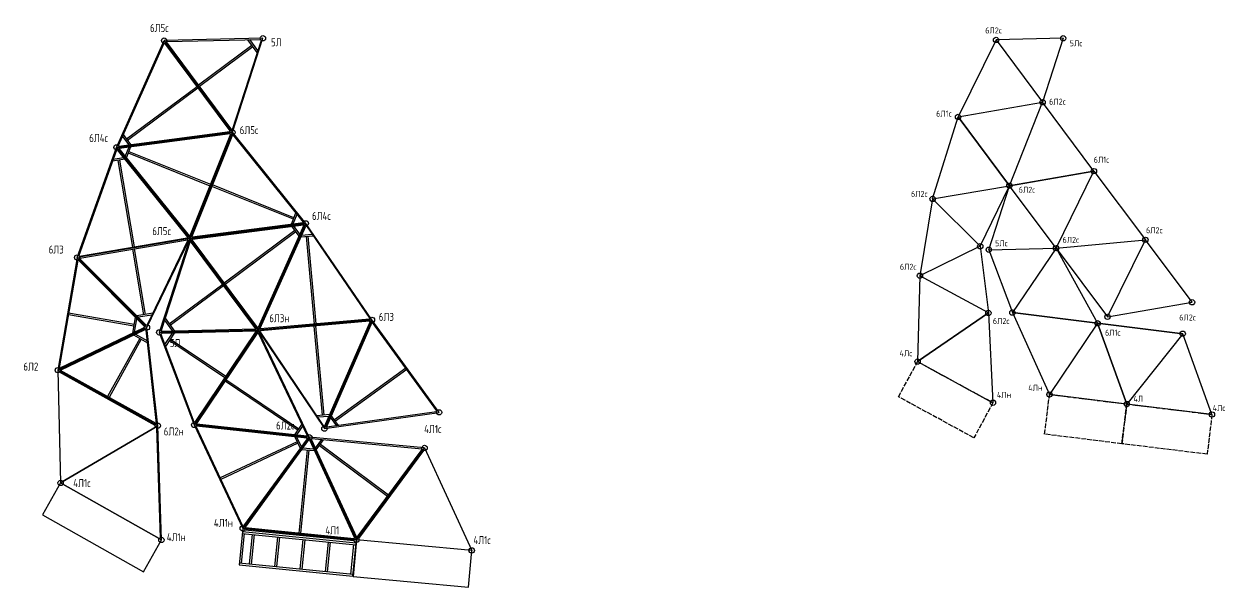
# Model space of a CAD drawing. Header units: millimetres. Extents: x -25973 to 65219, y -30391 to 358.
# Drawn here: x -25973 to 3995, y -13709 to 358 of the extents above; entities that cross this region are included whole.
import ezdxf

# ---------------------------------------------------------------- set-up
doc = ezdxf.new("R2010")
doc.units = ezdxf.units.MM
doc.linetypes.add('ACAD_ISO02W100', pattern=[15, 12, -3])
doc.layers.add('Маркировка', color=3, linetype='Continuous')
doc.layers.add('ОБрешетка', color=7, linetype='Continuous')
doc.styles.add('SPDS', font='SPDS.shx')

msp = doc.modelspace()

# ---------------------------------------------------------------- linework, layer by layer
at = {"color": 5, "ltscale": 100}
for p, q in [((-22468.7, -56.9), (-20763.1, -2348.5)), ((-21827.2, -4999.6, 0), (-24643.9, -5476.1, 0))]:
    msp.add_line(p, q, dxfattribs=at)
at = {"color": 1, "ltscale": 100}
for p, q in [((-1677.9, -39.4), (-2626.9, -1963.7)), ((-2626.9, -1963.7), (-512.7, -1598.1)), ((769.9, -3318), (-512.7, -1598.1)), ((-3262.1, -4013), (-2626.9, -1963.7)), ((-2626.9, -1963.7), (-1344.2, -3683.6)), ((769.9, -3318), (-1344.2, -3683.6)), ((-179.1, -5242.2), (769.9, -3318)), ((769.9, -3318), (2056.4, -5035)), ((1107.4, -6959.2), (2056.4, -5035)), ((-179.1, -5242.2), (859.3, -7119.7)), ((-179.1, -5242.2), (1107.4, -6959.2)), ((-3579.6, -5932.9), (-3637.8, -8077.7)), ((-3637.8, -8077.7), (-1869.8, -6862.2)), ((859.3, -7119.7), (-1269.7, -6853.9)), ((859.3, -7119.7), (-341.2, -8898)), ((1590.1, -9137), (859.3, -7119.7)), ((859.3, -7119.7), (1590.1, -9137)), ((859.3, -7119.7), (2988.9, -7380.8)), ((3719.7, -9398), (2988.9, -7380.8)), ((-3637.8, -8077.7), (-1753.9, -9104.3)), ((3719.7, -9398), (1590.1, -9137))]:
    msp.add_line(p, q, dxfattribs=at)
at = {"color": 5}
for p, q in [((-1677.9, -39.4), (-512.7, -1598.1)), ((-3262.1, -4013), (-1344.2, -3683.6)), ((-179.1, -5242.2), (-1344.2, -3683.6)), ((-3262.1, -4013), (-3579.6, -5932.9)), ((3221.6, -6593.7), (2056.4, -5035)), ((-179.1, -5242.2), (-1269.7, -6853.9)), ((-1869.8, -6862.2), (-3579.6, -5932.9)), ((1590.1, -9137), (-341.2, -8898))]:
    msp.add_line(p, q, dxfattribs=at)
at = {"color": 3}
for p, q in [((-1344.2, -3683.6), (-512.7, -1598.1)), ((-179.1, -5242.2), (2056.4, -5035)), ((-1869.8, -6862.2), (-1753.9, -9104.3)), ((-1269.7, -6853.9), (-341.2, -8898)), ((2988.9, -7380.8), (1590.1, -9137))]:
    msp.add_line(p, q, dxfattribs=at)
at = {"color": 1}
for p, q in [((-1344.2, -3683.6), (-2626.9, -1963.7)), ((-1344.2, -3683.6), (769.9, -3318)), ((-1869.8, -6862.2), (-3637.8, -8077.7)), ((-1269.7, -6853.9), (859.3, -7119.7)), ((1107.4, -6959.2), (3221.6, -6593.7)), ((2988.9, -7380.8), (859.3, -7119.7))]:
    msp.add_line(p, q, dxfattribs=at)
at = {"color": 5, "ltscale": 100, "extrusion": (0.291666, 0.449431, 0.844359)}
msp.add_line((-21827.2, -4999.6, 0), (-20763.1, -2348.5, 0), dxfattribs=at)
at = {"color": 5, "ltscale": 100, "extrusion": (0.075915, 0.711873, 0.698193)}
msp.add_line((-20121.5, -7291.3, 0), (-21827.2, -4999.6, 0), dxfattribs=at)
at = {"color": 5, "ltscale": 100, "extrusion": (0.505542, 0.776449, 0.376235)}
msp.add_line((-24643.9, -5476.1, 0), (-25126.1, -8291.8, 0), dxfattribs=at)
at = {"color": 5, "ltscale": 100, "extrusion": (-0.070603, 0.777337, 0.62511)}
msp.add_line((-20121.5, -7291.3, 0), (-17276.5, -7032.9, 0), dxfattribs=at)
at = {"color": 5, "ltscale": 100, "extrusion": (0.480191, -0.177014, 0.859117)}
msp.add_line((-15598.5, -9344.7, 0), (-17276.5, -7032.9, 0), dxfattribs=at)
at = {"color": 5, "ltscale": 100, "extrusion": (0.171557, 0.910503, 0.376235)}
msp.add_line((-21719.8, -9659, 0), (-20121.5, -7291.3, 0), dxfattribs=at)
at = {"color": 5, "ltscale": 100, "extrusion": (0.471041, 0.848393, -0.241556)}
msp.add_line((-22628.6, -9678.5, 0), (-25126.1, -8291.8, 0), dxfattribs=at)
at = {"color": 5, "ltscale": 100, "extrusion": (0.306459, -0.07043, 0.949275)}
msp.add_line((-22537.4, -12533.7, 0), (-22628.6, -9678.5, 0), dxfattribs=at)
at = {"color": 5, "ltscale": 100, "extrusion": (0.698748, -0.141747, 0.701184)}
msp.add_line((-21719.8, -9659, 0), (-20505.4, -12244.8, 0), dxfattribs=at)
at = {"color": 5, "ltscale": 100, "extrusion": (0.440828, -0.124868, 0.888864)}
msp.add_line((-17662.9, -12529.2, 0), (-15960.4, -10235.3, 0), dxfattribs=at)
at = {"color": 5, "ltscale": 100, "extrusion": (0.584865, -0.058519, 0.809017)}
msp.add_line((-20505.4, -12244.8, 0), (-17662.9, -12529.2, 0), dxfattribs=at)
at = {"color": 1, "ltscale": 100}
msp.add_lwpolyline([(-20763.1, -2348.5), (-23660.7, -2724.6), (-22468.7, -56.9), (-20763.1, -2348.5)], dxfattribs=at)
at = {"color": 2, "ltscale": 100}
msp.add_lwpolyline([(-20000, 0), (-22468.7, -56.9), (-20763.1, -2348.5), (-20000, 0)], dxfattribs=at)
at = {"color": 2}
for points in [[(0, 0), (-1677.9, -39.4)], [(0, 0), (-512.7, -1598.1)], [(-2071.7, -5196), (-1344.2, -3683.6)], [(-1857, -5281.7), (-1344.2, -3683.6)], [(-2071.7, -5196), (-3262.1, -4013)], [(-2071.7, -5196), (-3579.6, -5932.9)], [(-2071.7, -5196), (-1869.8, -6862.2)], [(-1857, -5281.7), (-179.1, -5242.2)], [(-1857, -5281.7), (-1269.7, -6853.9)]]:
    msp.add_lwpolyline(points, dxfattribs=at)
at = {"color": 1, "ltscale": 100, "elevation": 0}
for points in [[(-21827.2, -4999.6), (-23660.7, -2724.6), (-20763.1, -2348.5), (-21827.2, -4999.6)], [(-21827.2, -4999.6), (-18929.6, -4623.5), (-20763.1, -2348.5), (-21827.2, -4999.6)], [(-23660.7, -2724.6), (-21827.2, -4999.6), (-24643.9, -5476.1), (-23660.7, -2724.6)], [(-18929.6, -4623.5), (-21827.2, -4999.6), (-20121.5, -7291.3), (-18929.6, -4623.5)], [(-17276.5, -7032.9), (-18929.6, -4623.5), (-20121.5, -7291.3), (-17276.5, -7032.9)], [(-18463.7, -9752.7), (-17276.5, -7032.9), (-20121.5, -7291.3), (-18463.7, -9752.7)], [(-17276.5, -7032.9), (-18463.7, -9752.7), (-15598.5, -9344.7), (-17276.5, -7032.9)], [(-18842.3, -9969), (-20121.5, -7291.3), (-21719.8, -9659), (-18842.3, -9969)], [(-25056.9, -11109.7), (-22628.6, -9678.5), (-25126.1, -8291.8), (-25056.9, -11109.7)], [(-25056.9, -11109.7), (-22537.4, -12533.7), (-22628.6, -9678.5), (-25056.9, -11109.7)], [(-18842.3, -9969), (-21719.8, -9659), (-20505.4, -12244.8), (-18842.3, -9969)], [(-17662.9, -12529.2), (-18842.3, -9969), (-20505.4, -12244.8), (-17662.9, -12529.2)], [(-15960.4, -10235.3), (-18842.3, -9969), (-17662.9, -12529.2), (-15960.4, -10235.3)], [(-15960.4, -10235.3), (-14781.1, -12795.5), (-17662.9, -12529.2), (-15960.4, -10235.3)]]:
    msp.add_lwpolyline(points, dxfattribs=at)
at = {"color": 2, "ltscale": 100, "elevation": 0}
for points in [[(-22899.5, -7224), (-21827.2, -4999.6), (-24643.9, -5476.1), (-22899.5, -7224)], [(-22590.3, -7348.2), (-20121.5, -7291.3), (-21827.2, -4999.6), (-22590.3, -7348.2)], [(-22899.5, -7224), (-24643.9, -5476.1), (-25126.1, -8291.8), (-22899.5, -7224)], [(-22899.5, -7224), (-25126.1, -8291.8), (-22628.6, -9678.5), (-22899.5, -7224)], [(-22590.3, -7348.2), (-21719.8, -9659), (-20121.5, -7291.3), (-22590.3, -7348.2)]]:
    msp.add_lwpolyline(points, dxfattribs=at)
at = {"color": 1, "linetype": 'ACAD_ISO02W100', "ltscale": 10}
for points in [[(-3637.8, -8077.7), (-1753.9, -9104.3), (-2232.4, -9982.4), (-4116.4, -8955.8)], [(1590.1, -9137), (3719.7, -9398), (3598, -10390.6), (1468.4, -10129.5)]]:
    msp.add_lwpolyline(points, close=True, dxfattribs=at)
at = {"color": 5, "linetype": 'ACAD_ISO02W100', "ltscale": 10}
msp.add_lwpolyline([(-341.2, -8898), (1590.1, -9137), (1467.3, -10129.4), (-464, -9890.4)], close=True, dxfattribs=at)
at = {"color": 1, "ltscale": 100, "elevation": 0}
for points in [[(-25508.3, -11908.3), (-22988.7, -13332.4), (-22537.4, -12533.7), (-25056.9, -11109.7)], [(-14781.1, -12795.5), (-17662.9, -12529.2), (-17747.3, -13442.7), (-14865.5, -13708.9)]]:
    msp.add_lwpolyline(points, close=True, dxfattribs=at)
at = {"color": 5, "ltscale": 100, "elevation": 0}
msp.add_lwpolyline([(-20596.7, -13157.3), (-17754.2, -13441.7), (-17662.9, -12529.2), (-20505.4, -12244.8)], close=True, dxfattribs=at)
at = {"layer": 'Маркировка', "ltscale": 100}
for centre in [(-22468.7, -56.9), (-20000, 0), (-1677.9, -39.4), (0, 0), (-512.7, -1598.1), (-2626.9, -1963.7), (-20763.1, -2348.5, 0), (-23660.7, -2724.6, 0), (769.9, -3318), (-1344.2, -3683.6), (-3262.1, -4013), (-18929.6, -4623.5, 0), (-21827.2, -4999.6, 0), (2056.4, -5035), (-2071.7, -5196), (-1857, -5281.7), (-179.1, -5242.2), (-24643.9, -5476.1, 0), (-3579.6, -5932.9), (3221.6, -6593.7), (-1869.8, -6862.2), (-1269.7, -6853.9), (-22899.5, -7224, 0), (-17276.5, -7032.9, 0), (859.3, -7119.7), (1107.4, -6959.2), (-22590.3, -7348.2, 0), (-20121.5, -7291.3, 0), (2988.9, -7380.8), (-3637.8, -8077.7), (-25126.1, -8291.8, 0), (-341.2, -8898), (-15598.5, -9344.7, 0), (-1753.9, -9104.3), (1590.1, -9137), (3719.7, -9398), (-22628.6, -9678.5, 0), (-21719.8, -9659, 0), (-18463.7, -9752.7, 0), (-18842.3, -9969, 0), (-15960.4, -10235.3, 0), (-25056.9, -11109.7, 0), (-20505.4, -12244.8, 0), (-22537.4, -12533.7, 0), (-17662.9, -12529.2, 0), (-14781.1, -12795.5, 0)]:
    msp.add_circle(centre, 66.5, dxfattribs=at)
at = {"layer": 'ОБрешетка', "ltscale": 100, "elevation": 0}
for points in [[(-23612.4, -2679.1), (-22470.4, -123.2)], [(-20274.2, -178.6), (-21607.6, -1171.1)], [(-20249.8, -211.4), (-21583.2, -1203.9)], [(-23410.8, -2513.2), (-21648.6, -1201.6)], [(-23386.5, -2546), (-21624.2, -1234.3)], [(-23603.2, -2691.4), (-20827.1, -2331.1)], [(-23596.6, -2742), (-20820.5, -2381.7)], [(-23509.6, -2449), (-23353.2, -2659)], [(-23490.5, -2406.3), (-23306.8, -2653)], [(-18987.9, -4591.9), (-20744.5, -2412.2)], [(-23657.2, -2790.9), (-24599.2, -5427)], [(-23483.9, -2984.6), (-23742, -3028.2)], [(-23642.1, -2788.3), (-21885.5, -4968)], [(-23602.4, -2756.3), (-21845.7, -4935.9)], [(-23444.2, -2952.5), (-23346.7, -2709.6)], [(-23414.8, -2989), (-23300.3, -2703.6)], [(-23365.1, -2865.2), (-21326.4, -3683.5)], [(-23349.9, -2827.3), (-21311.2, -3645.6)], [(-23454.6, -3021), (-23757.8, -3072.3)], [(-23626.3, -3050.1), (-23259.9, -5216.1)], [(-23586, -3043.3), (-23219.6, -5209.3)], [(-19240.3, -4520.8), (-21279, -3702.5)], [(-19225.1, -4482.9), (-21263.8, -3664.6)], [(-19290, -4644.6), (-19175.4, -4359.2)], [(-19243.6, -4638.6), (-19146.1, -4395.6)], [(-21769.7, -4966.5), (-18993.6, -4606.1)], [(-18993.6, -4606.1), (-21769.7, -4966.4)], [(-21763.2, -5017.1), (-18987, -4656.7)], [(-18977.9, -4669), (-20119.8, -7224.9)], [(-20073.2, -7245.7), (-18931.3, -4689.9)], [(-19283.4, -4695.2), (-19099.8, -4941.9)], [(-19237, -4689.2), (-19080.7, -4899.2)], [(-18916, -4688.5), (-17332.2, -6996.8)], [(-24587.7, -5440.7), (-21891.8, -4984.7)], [(-24579.2, -5491.1), (-21883.3, -5035)], [(-21876.7, -5043.7), (-22895.9, -7157.8)], [(-21821.8, -5065.8), (-22547.1, -7297.8)], [(-20178.6, -7257.4), (-21811.1, -5064)], [(-20137.6, -7226.9), (-21770.1, -5033.5)], [(-19203.8, -4802.2), (-20966.1, -6113.8)], [(-19179.4, -4834.9), (-20941.7, -6146.6)], [(-19053.2, -4962.7), (-18746.9, -4934.9)], [(-19034.1, -4920), (-18773.4, -4896.3)], [(-18920.4, -4950.7), (-18721.7, -7138.5)], [(-18879.7, -4947), (-18681, -7134.8)], [(-22974.1, -6905.4), (-23251.4, -5266.4)], [(-22933.9, -6898.6), (-23211.1, -5259.6)], [(-24629, -5540.8), (-25090.6, -8235.7)], [(-24618.7, -5537.5), (-22960.9, -7198.7)], [(-24582.5, -5501.4), (-22924.7, -7162.6)], [(-22340.4, -7136.8), (-21007, -6144.3)], [(-22316.1, -7169.5), (-20982.6, -6177.1)], [(-23218, -7148.8), (-24856.4, -6868.1)], [(-22756.5, -6868.6), (-23151.5, -6935.4)], [(-23224.9, -7189), (-24863.3, -6908.4)], [(-23255.3, -7366.3), (-23187.6, -6971.4)], [(-23210.2, -7344.7), (-23152.3, -7006.9)], [(-22778.2, -6913.7), (-23116.2, -6970.8)], [(-22463.3, -7040.1), (-22258.7, -7315)], [(-22447.8, -6992.5), (-22208.6, -7313.8)], [(-17339.8, -7013), (-20062.8, -7260.3)], [(-17335.2, -7063.8), (-20058.2, -7311.1)], [(-18514.6, -9418.2), (-18717.1, -7189.3)], [(-18474, -9414.5), (-18676.4, -7185.6)], [(-17324.4, -7078.8), (-18462.6, -9686.3)], [(-17277.7, -7099.2), (-18415.9, -9706.8)], [(-15655.1, -9310.2), (-17261.2, -7097.4)], [(-25081.9, -8242.3), (-22965.8, -7227.5)], [(-25059.9, -8288.3), (-22943.7, -7273.5)], [(-23233.2, -7412.3), (-22882.9, -7606.8)], [(-23188.1, -7390.7), (-22888.4, -7557.1)], [(-22660.6, -9620.4), (-22918.2, -7287.7)], [(-21717.5, -9592.7), (-22544.8, -7396.5)], [(-20183.3, -7267.2), (-22529.6, -7321.2)], [(-20182.2, -7318.2), (-22528.4, -7372.3)], [(-22449.3, -7650.1), (-22257.5, -7366)], [(-22431.6, -7696.9), (-22207.5, -7364.9)], [(-20176.9, -7327.7), (-21706.7, -9594)], [(-20134.6, -7356.3), (-21664.4, -9622.5)], [(-20118.2, -7357.5), (-18891.7, -9924.8)], [(-18476.8, -9687.6), (-20066.2, -7327.8)], [(-23075.9, -7499.7), (-23882.8, -8952.9)], [(-23040.2, -7519.5), (-23847.1, -8972.7)], [(-22331, -7547.8), (-20953.2, -8477.8)], [(-22308.1, -7514), (-20930.4, -8443.9)], [(-22694.5, -9671.1), (-25085, -8343.8)], [(-22669.7, -9626.5), (-25060.2, -8299.2)], [(-16431.4, -8240.6), (-18211.9, -9533)], [(-16407.4, -8273.7), (-18188, -9566.1)], [(-18338.6, -9402.2), (-18650, -9430.5)], [(-18357.2, -9444.9), (-18623.9, -9469.1)], [(-15662.7, -9328.1), (-18406.7, -9718.8)], [(-18153.7, -9682.8), (-18310.9, -9466.2)], [(-18108, -9676.3), (-18291.9, -9422.8)], [(-22564.8, -12473.3), (-22652.1, -9740.5)], [(-21670.6, -9703.6), (-20508.4, -12178.5)], [(-18905.9, -9987.8), (-21661.6, -9691)], [(-18900.4, -9937.1), (-21656.1, -9640.2)], [(-18899, -10003.4), (-20489.9, -12180.3)], [(-18857.8, -10033.5), (-20448.7, -12210.4)], [(-18839.8, -10035.3), (-17711.7, -12484.2)], [(-18793.5, -10014), (-17665.4, -12462.9)], [(-18783.6, -10000.1), (-16023.7, -10255.1)], [(-18894.3, -10283.5), (-19102, -12359.6)], [(-18853.6, -10287.6), (-19061.3, -12363.6)], [(-17646.9, -12464.8), (-16017.4, -10269.2)], [(-17606, -12495.2), (-15976.4, -10299.7)], [(-20447.1, -12276.3), (-17726.4, -12548.5)], [(-20442, -12225.5), (-17721.3, -12497.7)], [(-20467.3, -12375.8), (-20540.9, -13111.6)], [(-20518.1, -12370.7), (-17675.5, -12655.1)], [(-20513.1, -12321), (-17670.6, -12605.4)], [(-20338.9, -13131.8), (-20265.3, -12396)], [(-20288.2, -13136.9), (-20214.5, -12401.1)], [(-19704.2, -13195.3), (-19630.6, -12459.5)], [(-19653.4, -13200.4), (-19579.8, -12464.6)], [(-19069.4, -13258.8), (-18995.8, -12523)], [(-19018.7, -13263.9), (-18945, -12528.1)], [(-18434.7, -13322.3), (-18361.1, -12586.6)], [(-18383.9, -13327.4), (-18310.3, -12591.6)], [(-17799.9, -13385.8), (-17726.3, -12650.1)], [(-20591.7, -13106.5), (-17749.2, -13390.9)]]:
    msp.add_lwpolyline(points, dxfattribs=at)
at = {"layer": 'ОБрешетка', "ltscale": 100}
for points in [[(-20820.1, -2314.6), (-22452.6, -121.3)], [(-20779.2, -2284.2), (-22411.7, -90.8)], [(-22406.9, -81), (-20060.6, -26.9)], [(-20043.2, -50.4), (-20768.4, -2282.4)], [(-20142.4, -355.7), (-20381.6, -34.3)], [(-20126.9, -308.1), (-20331.6, -33.2)], [(-20809.6, -2395.8), (-21828, -4933.3)], [(-20762.2, -2414.9), (-21780.7, -4952.3)], [(-20947.8, -8561), (-19124.2, -9791.9)], [(-20925, -8527.2), (-19101.4, -9758.1)], [(-19200.4, -9904.8), (-19025.2, -9645.2)], [(-19154.5, -9909.7), (-19004.8, -9687.9)], [(-19147.4, -10079.3), (-21070.2, -10982.3)], [(-19130, -10116.2), (-21052.8, -11019.2)], [(-19205.5, -9955.5), (-19071.9, -10240)], [(-19158, -9960.7), (-19044.4, -10202.4)], [(-18690.3, -10237.8), (-18531.2, -10023.4)], [(-18670.9, -10280.1), (-18483.6, -10027.8)], [(-18589.4, -10170.3), (-16883.6, -11436.4)], [(-18565.1, -10137.5), (-16859.3, -11403.6)], [(-19030.6, -10269.9), (-18717.3, -10301.2)], [(-19002.6, -10231.7), (-18737.1, -10258.2)]]:
    msp.add_lwpolyline(points, dxfattribs=at)

# ---------------------------------------------------------------- texts
at = {"layer": 'Маркировка', "ltscale": 100, "style": 'SPDS'}
for s, height, p in [('6Л5с', 200, (-22824.6, 158.1)), ('5Л', 200, (-19798.8, -198.4)), ('6Л2с', 150, (-1947.7, 122.2)), ('5Лс', 150, (164.5, -198.4)), ('6Л2с', 150, (-351.7, -1658.5)), ('6Л1с', 150, (-3174.9, -1957.7)), ('6Л4с', 200, (-24343.2, -2590.1)), ('6Л5с', 200, (-20581.1, -2394.6)), ('6Л1с', 150, (763.7, -3108.3)), ('6Л2с', 150, (-3803.4, -3961.4)), ('6Л2с', 150, (-1112.5, -3859.3)), ('6Л4с', 200, (-18774.6, -4537.7)), ('6Л5с', 200, (-22766.8, -4917.1)), ('6Л2с', 150, (2070.1, -4870.3)), ('5Лс', 150, (-1701.1, -5195.3)), ('6Л2с', 150, (-16.6, -5109.9)), ('6Л3', 200, (-25355.3, -5377.1)), ('6Л2с', 150, (-4081.2, -5782.8)), ('6Л3', 200, (-17104.2, -7059.5)), ('6Л3н', 200, (-19842.3, -7094)), ('6Л2с', 150, (-1757.4, -7137.7)), ('6Л2с', 150, (2901.5, -7050.3)), ('6Л1с', 150, (1045.2, -7429.5)), ('5Л', 200, (-22329.5, -7715.6)), ('4Лс', 150, (-4091.2, -7945.3)), ('6Л2', 200, (-25988, -8302)), ('4Лн', 150, (-872.9, -8804.7)), ('4Лн', 150, (-1657.5, -8983.1)), ('4Л', 150, (1755.5, -9081)), ('4Лс', 150, (3735.5, -9309.8)), ('6Л2с', 200, (-19671.9, -9773.9)), ('6Л2н', 200, (-22479, -9923.3)), ('4Л1с', 200, (-15971.6, -9861.5)), ('4Л1с', 200, (-24742.6, -11212.2)), ('4Л1н', 200, (-21226.7, -12206)), ('4Л1', 200, (-18440.8, -12391.8)), ('4Л1н', 200, (-22405.5, -12564.6)), ('4Л1с', 200, (-14740.9, -12636.1))]:
    msp.add_text(s, height=height, dxfattribs=at).set_placement(p)

doc.saveas('drawing.dxf')
